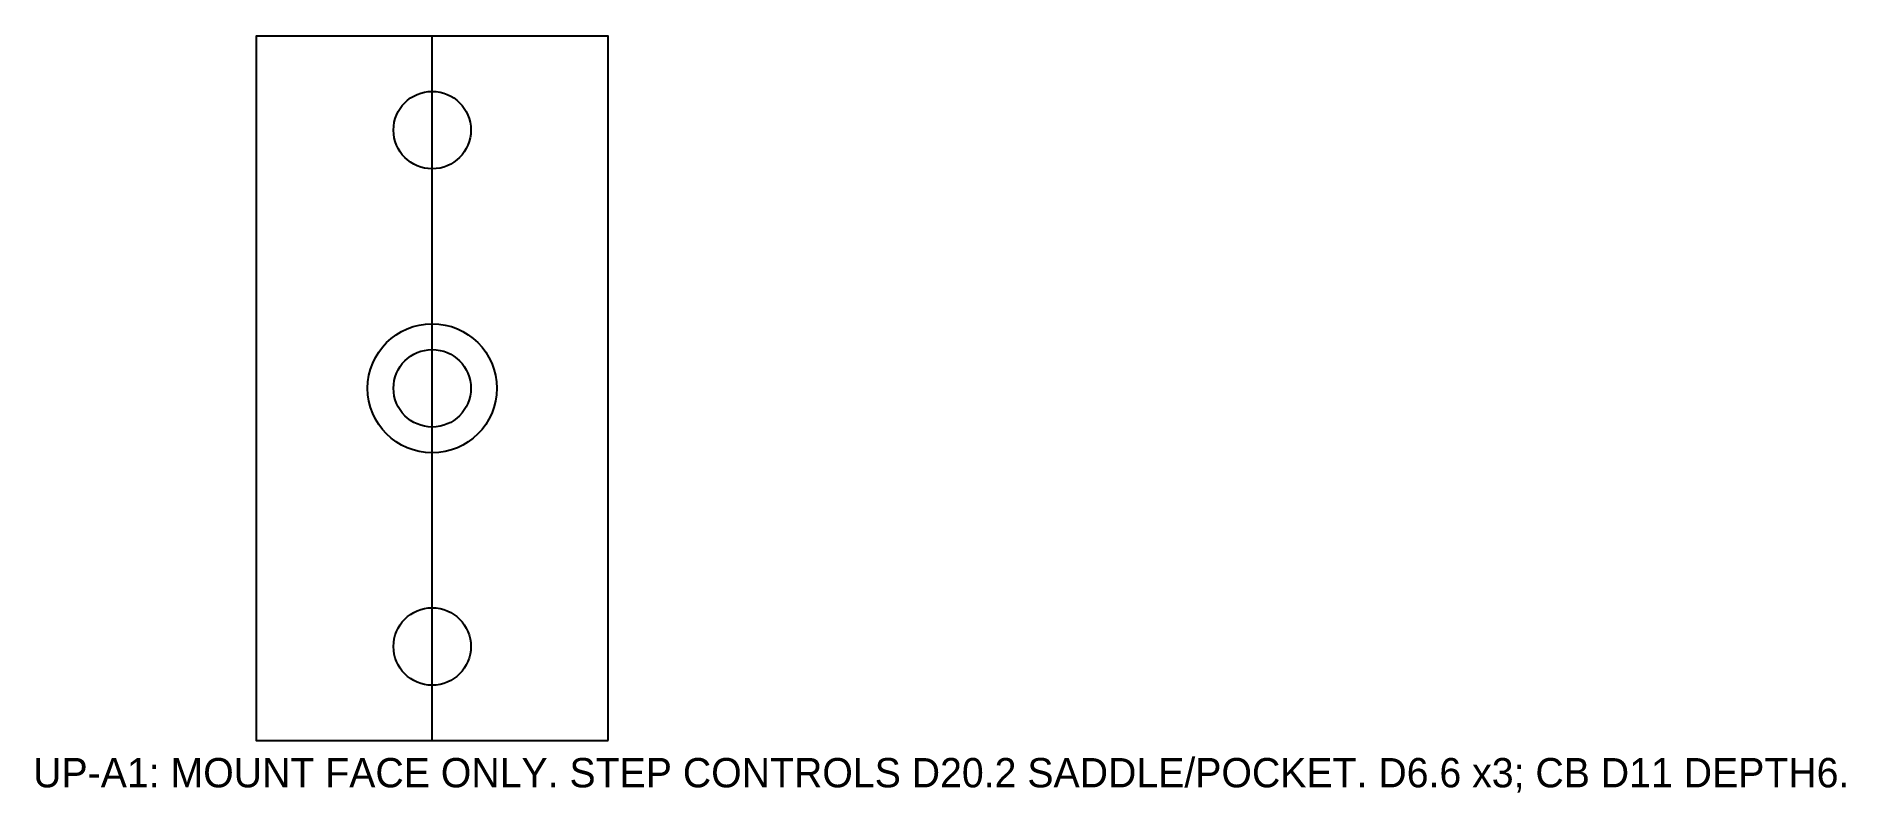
# Model space of a CAD drawing. Header units: millimetres. Extents: x -34 to 120, y -34 to 30.
import ezdxf

# ---------------------------------------------------------------- set-up
doc = ezdxf.new("R2010")
doc.units = ezdxf.units.MM
for name, color, linetype in [('BASE_OUTLINE', 7, 'Continuous'), ('CENTER', 7, 'Continuous'), ('COUNTERBORE_D11', 7, 'Continuous'), ('DRILL_D6_6', 7, 'Continuous'), ('NOTES', 7, 'Continuous')]:
    doc.layers.add(name, color=color, linetype=linetype)

msp = doc.modelspace()

# ---------------------------------------------------------------- linework, layer by layer
at = {"layer": 'BASE_OUTLINE'}
msp.add_lwpolyline([(15, -30), (15, 30), (-15, 30), (-15, -30)], close=True, dxfattribs=at)
at = {"layer": 'CENTER'}
msp.add_line((0, -30), (0, 30), dxfattribs=at)
at = {"layer": 'COUNTERBORE_D11'}
msp.add_circle((0, 0), 5.5, dxfattribs=at)
at = {"layer": 'DRILL_D6_6'}
for centre in [(0, 22), (0, 0), (0, -22)]:
    msp.add_circle(centre, 3.3, dxfattribs=at)

# ---------------------------------------------------------------- texts
at = {"layer": 'NOTES'}
msp.add_text('UP-A1: MOUNT FACE ONLY. STEP CONTROLS D20.2 SADDLE/POCKET. D6.6 x3; CB D11 DEPTH6.', height=2.5, dxfattribs=at).set_placement((-34, -34))

doc.saveas('drawing.dxf')
